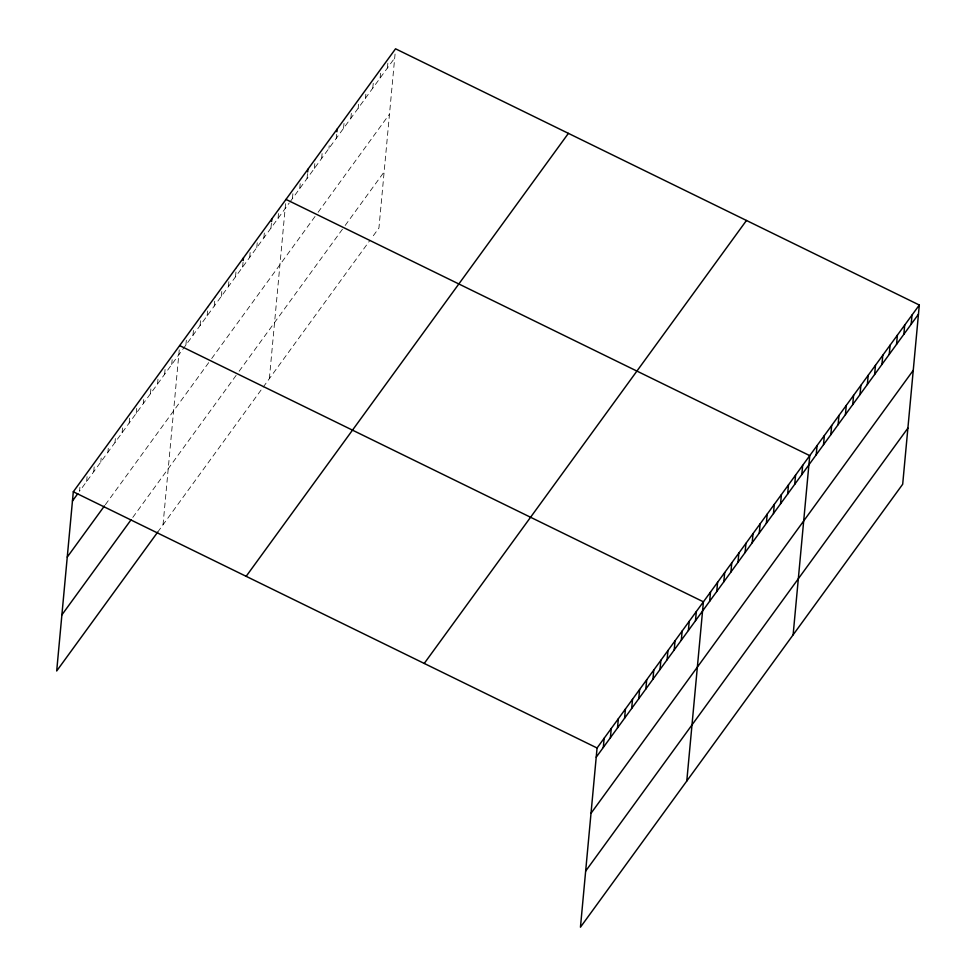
<?xml version="1.0" encoding="UTF-8"?>
<svg xmlns="http://www.w3.org/2000/svg" width="976" height="976" viewBox="0 0 976 976"><rect width="100%" height="100%" fill="white"/><g stroke="black" fill="none" stroke-linecap="round" stroke-linejoin="round"><path stroke-width="0.73" stroke-dasharray="4.88 3.66" d="M79.91 487.292L79.544 491.245L289.189 203.045M86.632 481.497L87.364 473.604M93.72 471.75L94.452 463.856M100.809 462.002L101.175 458.061M107.909 452.266L108.275 448.313M114.997 442.518L115.363 438.566M122.085 432.771L122.817 424.877M129.174 423.023L129.906 415.129M136.262 413.275L136.994 405.382M143.35 403.539L143.716 399.587M150.438 393.792L151.17 385.886M157.526 384.044L158.258 376.15M164.615 374.296L165.347 366.403M171.703 364.548L172.435 356.655M163.029 524.795L179.523 346.907M185.891 345.065L186.623 337.159M192.98 335.317L193.712 327.424M200.068 325.569L200.922 316.358M207.156 315.821L208.01 306.61M214.244 306.074L215.098 296.863M221.332 296.338L222.064 288.432M228.421 286.59L229.153 278.697M235.509 276.842L236.363 267.631M242.597 267.095L243.207 260.519M249.685 257.347L250.539 248.136M256.773 247.611L257.505 239.706M263.862 237.863L264.606 229.958M270.962 228.116L271.572 221.54M278.05 218.368L278.904 209.157M269.364 378.615L285.992 199.409M292.434 198.579L293.178 190.686M299.742 188.539L300.474 180.645M307.05 178.498L307.66 171.922M314.357 168.458L315.211 159.247M321.653 158.417L322.385 150.524M328.961 148.376L329.205 145.753M336.269 138.336L336.635 134.395M343.564 128.295L344.418 119.084M350.872 118.255L351.726 109.044M358.18 108.214L358.546 104.273M365.475 98.173L365.841 94.233M372.783 88.133L373.515 80.239M380.091 78.092L380.823 70.199M387.399 68.052L388.131 60.158M395.06 54.07L378.932 228.006L371.624 238.046M290.006 201.934L394.694 58.011M105.359 504.702L209.035 362.181M211.694 358.521L316.456 214.513M318.078 212.292L389.497 114.107M132.785 517.426L237.351 373.686M239.12 371.246L344.369 226.578M345.175 225.456L384.129 171.91M157.709 532.103L262.276 388.363M263.166 387.143L370.002 240.279"/><path stroke-width="1.46" d="M919.307 305.024L597.068 747.994L580.452 927.2L902.69 484.23L919.307 305.024L395.548 48.8L73.31 491.77L56.693 670.976L157.709 532.103M243.207 260.519L243.451 257.884M271.572 221.54L271.816 218.905M307.66 171.922L307.904 169.287M336.879 131.76L337.123 129.125M603.302 747.47L604.156 738.246M610.39 737.722L611.257 728.511M617.491 727.974L618.345 718.763M624.579 718.226L625.433 709.015M631.667 708.478L632.521 699.267M638.755 698.743L639.609 689.52M645.844 688.995L646.698 679.772M652.932 679.247L653.786 670.036M660.02 669.499L660.874 660.288M667.108 659.752L667.962 650.541M674.196 650.016L675.05 640.793M681.285 640.268L682.139 631.045M688.373 630.52L689.239 621.309M695.473 620.773L696.327 611.562M686.787 781.02L703.415 601.814L179.645 345.589M709.65 601.289L710.504 592.066M716.738 591.541L717.592 582.318M723.826 581.794L724.68 572.583M730.914 572.046L731.768 562.835M738.002 562.298L738.856 553.087M745.091 552.55L745.945 543.339M752.179 542.815L753.033 533.591M759.267 533.067L760.121 523.856M766.355 523.319L767.209 514.108M773.456 513.571L774.31 504.36M780.544 503.823L781.398 494.612M787.632 494.088L788.486 484.865M794.72 484.34L795.574 475.129M801.808 474.592L802.662 465.381M793.122 634.839L809.751 455.633L285.992 199.409M816.204 454.804L817.058 445.593M823.5 444.763L824.354 435.552M830.808 434.723L831.662 425.512M838.116 424.682L838.97 415.471M845.411 414.641L846.277 405.43M852.719 404.601L853.573 395.39M860.027 394.56L860.881 385.349M867.335 384.52L868.189 375.309M874.63 374.479L875.484 365.268M881.938 364.438L882.792 355.227M889.246 354.398L890.1 345.187M896.541 344.357L897.395 335.146M903.849 334.317L904.703 325.106M911.157 324.276L912.011 315.065M72.456 500.993L77.775 493.673M67.259 557.089L104.469 505.922M61.891 614.88L131.016 519.866M246.147 576.328L568.398 133.358M424.231 663.448L746.469 220.466M596.214 757.205L918.453 314.235M591.017 813.301L913.255 370.331M585.649 871.104L907.887 428.135M73.31 491.77L597.068 747.994"/></g></svg>
